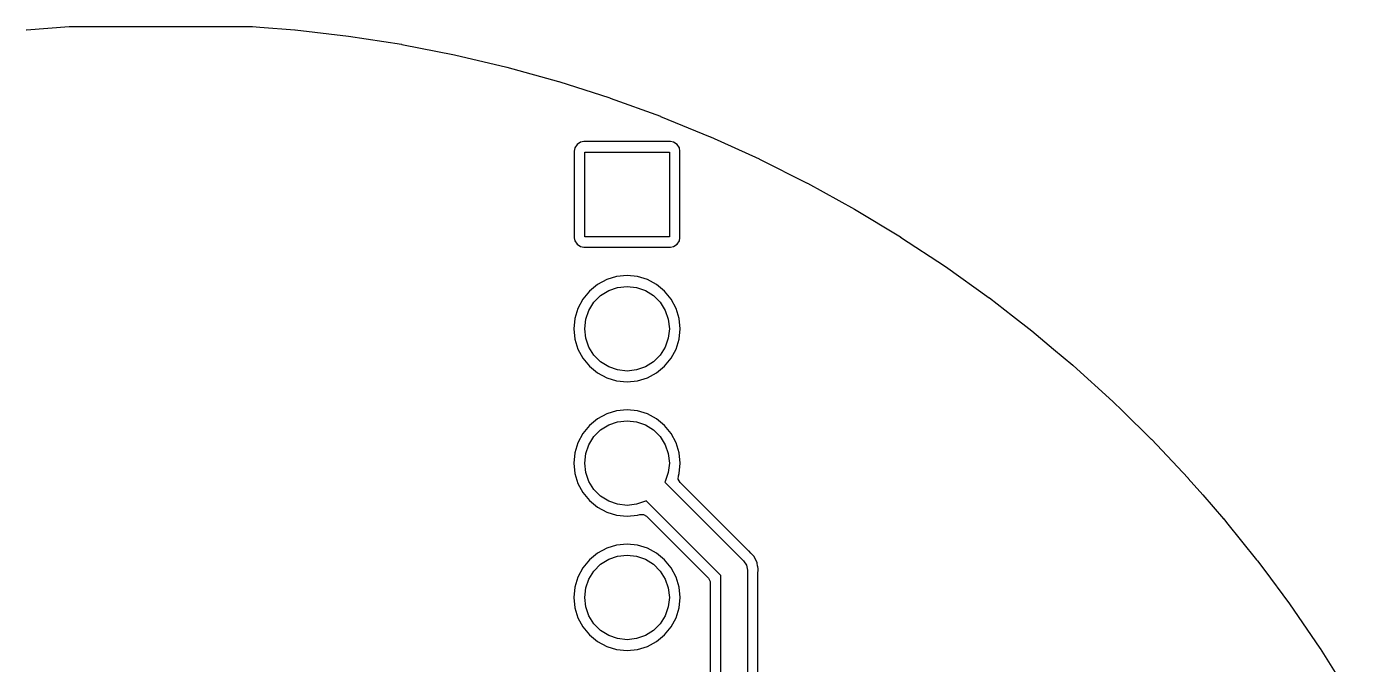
# Model space of a CAD drawing. Extents: x -3.95 to 1.03, y -1.83 to 1.03.
# Drawn here: x -2.602 to -1.618, y 0.55 to 1.025 of the extents above; entities that cross this region are included whole.
import ezdxf

# ---------------------------------------------------------------- set-up
doc = ezdxf.new("R2010")
doc.units = 0
doc.header["$MEASUREMENT"] = 0
doc.layers.add('BLACK', color=7, linetype='CONTINUOUS')

msp = doc.modelspace()

# ---------------------------------------------------------------- linework, layer by layer
at = {"layer": 'BLACK', "linetype": 'CONTINUOUS'}
for p, q in [((-2.60169, 1.02252), (-2.56997, 1.02499)), ((-2.56997, 1.02499), (-2.5696, 1.025)), ((-2.5696, 1.025), (-2.43401, 1.025)), ((-2.43401, 1.025), (-2.43363, 1.02499)), ((-2.43363, 1.02499), (-2.42818, 1.02456)), ((-2.42818, 1.02456), (-2.40192, 1.02252)), ((-2.60187, 1.0225), (-2.60169, 1.02252)), ((-2.40192, 1.02252), (-2.40173, 1.0225)), ((-2.40173, 1.0225), (-2.36214, 1.01787)), ((-2.36214, 1.01787), (-2.36195, 1.01785)), ((-2.36195, 1.01785), (-2.32256, 1.01169)), ((-2.32256, 1.01169), (-2.32238, 1.01166)), ((-2.32238, 1.01166), (-2.28327, 1.00398)), ((-2.28327, 1.00398), (-2.28308, 1.00394)), ((-2.28308, 1.00394), (-2.24429, 0.99475)), ((-2.24429, 0.99475), (-2.24411, 0.9947)), ((-2.24411, 0.9947), (-2.2057, 0.98401)), ((-2.2057, 0.98401), (-2.20552, 0.98395)), ((-2.20552, 0.98395), (-2.16757, 0.97178)), ((-2.16757, 0.97178), (-2.16739, 0.97172)), ((-2.16739, 0.97172), (-2.12993, 0.95809)), ((-2.12993, 0.95809), (-2.12975, 0.95802)), ((-2.12975, 0.95802), (-2.09285, 0.94294)), ((-2.19191, 0.93719), (-2.19366, 0.93458)), ((-2.1893, 0.93893), (-2.19191, 0.93719)), ((-2.18815, 0.93916), (-2.1893, 0.93893)), ((-2.187, 0.93939), (-2.18815, 0.93916)), ((-2.12245, 0.93939), (-2.187, 0.93939)), ((-2.187, 0.93939), (-2.187, 0.93939)), ((-2.12015, 0.93893), (-2.12245, 0.93939)), ((-2.12245, 0.93939), (-2.12245, 0.93939)), ((-2.11754, 0.93719), (-2.12015, 0.93893)), ((-2.11579, 0.93458), (-2.11754, 0.93719)), ((-2.09285, 0.94294), (-2.09267, 0.94287)), ((-2.09267, 0.94287), (-2.05639, 0.92637)), ((-2.19366, 0.93458), (-2.19411, 0.93227)), ((-2.19411, 0.93227), (-2.19411, 0.86773)), ((-2.19366, 0.93458), (-2.19366, 0.93458)), ((-2.18622, 0.8685), (-2.18622, 0.9315)), ((-2.18622, 0.9315), (-2.12323, 0.9315)), ((-2.12323, 0.9315), (-2.12323, 0.8685)), ((-2.11533, 0.93227), (-2.11579, 0.93458)), ((-2.11533, 0.86773), (-2.11533, 0.93227)), ((-2.05639, 0.92637), (-2.05622, 0.92629)), ((-2.05622, 0.92629), (-2.02059, 0.9084)), ((-2.02059, 0.9084), (-2.02043, 0.90831)), ((-2.02043, 0.90831), (-1.98552, 0.88905)), ((-1.98552, 0.88905), (-1.98536, 0.88896)), ((-1.98536, 0.88896), (-1.95123, 0.86836)), ((-2.19411, 0.86773), (-2.19366, 0.86542)), ((-2.12323, 0.8685), (-2.18622, 0.8685)), ((-2.11579, 0.86542), (-2.11533, 0.86773)), ((-1.95123, 0.86836), (-1.95107, 0.86826)), ((-1.95107, 0.86826), (-1.91777, 0.84636)), ((-2.19366, 0.86542), (-2.19191, 0.86281)), ((-2.19191, 0.86281), (-2.1893, 0.86107)), ((-2.1893, 0.86107), (-2.187, 0.86061)), ((-2.187, 0.86061), (-2.187, 0.86061)), ((-2.187, 0.86061), (-2.12245, 0.86061)), ((-2.12245, 0.86061), (-2.12015, 0.86107)), ((-2.12015, 0.86107), (-2.11754, 0.86281)), ((-2.11754, 0.86281), (-2.11579, 0.86542)), ((-1.91777, 0.84636), (-1.91761, 0.84625)), ((-2.16987, 0.83657), (-2.17671, 0.83291)), ((-2.16245, 0.83882), (-2.16987, 0.83657)), ((-2.15472, 0.83958), (-2.16245, 0.83882)), ((-2.147, 0.83882), (-2.15472, 0.83958)), ((-2.13958, 0.83657), (-2.147, 0.83882)), ((-2.13273, 0.83291), (-2.13958, 0.83657)), ((-1.91761, 0.84625), (-1.88518, 0.82307)), ((-2.18271, 0.82799), (-2.18763, 0.82199)), ((-2.17671, 0.83291), (-2.18271, 0.82799)), ((-2.17436, 0.82463), (-2.16839, 0.82838)), ((-2.16839, 0.82838), (-2.16173, 0.83071)), ((-2.16173, 0.83071), (-2.15472, 0.8315)), ((-2.15472, 0.8315), (-2.14772, 0.83071)), ((-2.14772, 0.83071), (-2.14106, 0.82838)), ((-2.14106, 0.82838), (-2.13509, 0.82463)), ((-2.12674, 0.82799), (-2.13273, 0.83291)), ((-2.12181, 0.82199), (-2.12674, 0.82799)), ((-2.18763, 0.82199), (-2.19129, 0.81515)), ((-2.1831, 0.81367), (-2.17935, 0.81964)), ((-2.17935, 0.81964), (-2.17436, 0.82463)), ((-2.13509, 0.82463), (-2.1301, 0.81964)), ((-2.1301, 0.81964), (-2.12635, 0.81367)), ((-2.11816, 0.81515), (-2.12181, 0.82199)), ((-2.12181, 0.82199), (-2.12181, 0.82199)), ((-1.88518, 0.82307), (-1.88503, 0.82296)), ((-1.88503, 0.82296), (-1.86784, 0.80964)), ((-2.19354, 0.80772), (-2.1943, 0.8)), ((-2.19129, 0.81515), (-2.19354, 0.80772)), ((-2.18622, 0.8), (-2.18543, 0.80701)), ((-2.18543, 0.80701), (-2.1831, 0.81367)), ((-2.12635, 0.81367), (-2.12402, 0.80701)), ((-2.12402, 0.80701), (-2.12323, 0.8)), ((-2.1159, 0.80772), (-2.11816, 0.81515)), ((-2.11514, 0.8), (-2.1159, 0.80772)), ((-1.86784, 0.80964), (-1.85352, 0.79854)), ((-2.1943, 0.8), (-2.19354, 0.79228)), ((-2.18543, 0.79299), (-2.18622, 0.8)), ((-2.12323, 0.8), (-2.12402, 0.79299)), ((-2.1159, 0.79228), (-2.11514, 0.8)), ((-1.85352, 0.79854), (-1.85337, 0.79842)), ((-1.85337, 0.79842), (-1.8372, 0.78485)), ((-2.19354, 0.79228), (-2.19129, 0.78485)), ((-2.1831, 0.78633), (-2.18543, 0.79299)), ((-2.12402, 0.79299), (-2.12635, 0.78633)), ((-2.11816, 0.78485), (-2.1159, 0.79228)), ((-2.19129, 0.78485), (-2.18763, 0.77801)), ((-2.18763, 0.77801), (-2.18271, 0.77201)), ((-2.17935, 0.78036), (-2.1831, 0.78633)), ((-2.17436, 0.77538), (-2.17935, 0.78036)), ((-2.1301, 0.78036), (-2.13509, 0.77538)), ((-2.12635, 0.78633), (-2.1301, 0.78036)), ((-2.12674, 0.77201), (-2.12181, 0.77801)), ((-2.12181, 0.77801), (-2.11816, 0.78485)), ((-1.8372, 0.78485), (-1.82283, 0.77279)), ((-2.18271, 0.77201), (-2.17671, 0.76709)), ((-2.16839, 0.77162), (-2.17436, 0.77538)), ((-2.16173, 0.76929), (-2.16839, 0.77162)), ((-2.15472, 0.7685), (-2.16173, 0.76929)), ((-2.14772, 0.76929), (-2.15472, 0.7685)), ((-2.14106, 0.77162), (-2.14772, 0.76929)), ((-2.13509, 0.77538), (-2.14106, 0.77162)), ((-2.13273, 0.76709), (-2.12674, 0.77201)), ((-1.82283, 0.77279), (-1.82269, 0.77267)), ((-1.82269, 0.77267), (-1.79318, 0.74588)), ((-2.17671, 0.76709), (-2.17671, 0.76709)), ((-2.17671, 0.76709), (-2.16987, 0.76343)), ((-2.16987, 0.76343), (-2.16245, 0.76118)), ((-2.16245, 0.76118), (-2.15472, 0.76042)), ((-2.15472, 0.76042), (-2.147, 0.76118)), ((-2.147, 0.76118), (-2.13958, 0.76343)), ((-2.13958, 0.76343), (-2.13273, 0.76709)), ((-2.16245, 0.73882), (-2.16987, 0.73657)), ((-2.15472, 0.73958), (-2.16245, 0.73882)), ((-2.147, 0.73882), (-2.15472, 0.73958)), ((-2.13958, 0.73657), (-2.147, 0.73882)), ((-1.79318, 0.74588), (-1.79304, 0.74575)), ((-1.79304, 0.74575), (-1.78597, 0.73882)), ((-1.78597, 0.73882), (-1.76458, 0.71784)), ((-2.17671, 0.73291), (-2.18271, 0.72799)), ((-2.16987, 0.73657), (-2.17671, 0.73291)), ((-2.17436, 0.72462), (-2.16839, 0.72838)), ((-2.16839, 0.72838), (-2.16173, 0.73071)), ((-2.16173, 0.73071), (-2.15472, 0.7315)), ((-2.15472, 0.7315), (-2.14772, 0.73071)), ((-2.14772, 0.73071), (-2.14106, 0.72838)), ((-2.14106, 0.72838), (-2.13509, 0.72462)), ((-2.13273, 0.73291), (-2.13958, 0.73657)), ((-2.12674, 0.72799), (-2.13273, 0.73291)), ((-2.18763, 0.72199), (-2.19129, 0.71515)), ((-2.18271, 0.72799), (-2.18763, 0.72199)), ((-2.1831, 0.71367), (-2.17935, 0.71964)), ((-2.17935, 0.71964), (-2.17436, 0.72462)), ((-2.13509, 0.72462), (-2.1301, 0.71964)), ((-2.1301, 0.71964), (-2.12635, 0.71367)), ((-2.12181, 0.72199), (-2.12674, 0.72799)), ((-2.11816, 0.71515), (-2.12181, 0.72199)), ((-2.12181, 0.72199), (-2.12181, 0.72199)), ((-2.19129, 0.71515), (-2.19354, 0.70772)), ((-2.18543, 0.70701), (-2.1831, 0.71367)), ((-2.12635, 0.71367), (-2.12402, 0.70701)), ((-2.1159, 0.70772), (-2.11816, 0.71515)), ((-1.76458, 0.71784), (-1.76445, 0.71771)), ((-1.76445, 0.71771), (-1.73709, 0.68871)), ((-2.19354, 0.70772), (-2.1943, 0.7)), ((-2.1943, 0.7), (-2.19354, 0.69228)), ((-2.18622, 0.7), (-2.18543, 0.70701)), ((-2.18543, 0.69299), (-2.18622, 0.7)), ((-2.12402, 0.70701), (-2.12323, 0.7)), ((-2.12323, 0.7), (-2.12402, 0.69299)), ((-2.11514, 0.7), (-2.1159, 0.70772)), ((-2.1159, 0.69228), (-2.11514, 0.7)), ((-2.19354, 0.69228), (-2.19129, 0.68485)), ((-2.1831, 0.68633), (-2.18543, 0.69299)), ((-2.12402, 0.69299), (-2.12635, 0.68633)), ((-2.11655, 0.68801), (-2.11646, 0.69046)), ((-2.11646, 0.69046), (-2.1159, 0.69228)), ((-2.19129, 0.68485), (-2.18763, 0.67801)), ((-2.17935, 0.68036), (-2.1831, 0.68633)), ((-2.17436, 0.67537), (-2.17935, 0.68036)), ((-2.12635, 0.68633), (-2.12665, 0.68585)), ((-2.12665, 0.68585), (-2.06804, 0.62723)), ((-2.11524, 0.68559), (-2.11655, 0.68801)), ((-2.06456, 0.63492), (-2.11524, 0.68559)), ((-1.73709, 0.68871), (-1.73696, 0.68857)), ((-1.73696, 0.68857), (-1.72625, 0.6763)), ((-2.18763, 0.67801), (-2.18271, 0.67201)), ((-2.18271, 0.67201), (-2.17671, 0.66709)), ((-2.16839, 0.67162), (-2.17436, 0.67537)), ((-2.16173, 0.66929), (-2.16839, 0.67162)), ((-2.15472, 0.6685), (-2.16173, 0.66929)), ((-2.14772, 0.66929), (-2.15472, 0.6685)), ((-2.14106, 0.67162), (-2.14772, 0.66929)), ((-2.14057, 0.67193), (-2.14106, 0.67162)), ((-2.08484, 0.6162), (-2.14057, 0.67193)), ((-1.72625, 0.6763), (-1.71075, 0.65854)), ((-2.17671, 0.66709), (-2.17671, 0.66709)), ((-2.17671, 0.66709), (-2.16987, 0.66343)), ((-2.16987, 0.66343), (-2.16245, 0.66118)), ((-2.16245, 0.66118), (-2.15472, 0.66042)), ((-2.15472, 0.66042), (-2.147, 0.66118)), ((-2.147, 0.66118), (-2.14519, 0.66173)), ((-2.14519, 0.66173), (-2.14244, 0.66175)), ((-2.14244, 0.66175), (-2.14032, 0.66051)), ((-2.14032, 0.66051), (-2.09417, 0.61436)), ((-1.71075, 0.65854), (-1.71063, 0.65839)), ((-1.71063, 0.65839), (-1.70846, 0.6557)), ((-1.70846, 0.6557), (-1.68611, 0.62799)), ((-2.17671, 0.63291), (-2.18271, 0.62799)), ((-2.16987, 0.63657), (-2.17671, 0.63291)), ((-2.16245, 0.63882), (-2.16987, 0.63657)), ((-2.16839, 0.62838), (-2.16173, 0.63071)), ((-2.15472, 0.63958), (-2.16245, 0.63882)), ((-2.16173, 0.63071), (-2.15472, 0.6315)), ((-2.147, 0.63882), (-2.15472, 0.63958)), ((-2.15472, 0.6315), (-2.14772, 0.63071)), ((-2.14772, 0.63071), (-2.14106, 0.62838)), ((-2.13958, 0.63657), (-2.147, 0.63882)), ((-2.13273, 0.63291), (-2.13958, 0.63657)), ((-2.12674, 0.62799), (-2.13273, 0.63291)), ((-2.06398, 0.63447), (-2.06456, 0.63492)), ((-2.06382, 0.6343), (-2.06398, 0.63447)), ((-2.06247, 0.63284), (-2.06382, 0.6343)), ((-2.06382, 0.6343), (-2.06382, 0.6343)), ((-2.06229, 0.63265), (-2.06247, 0.63284)), ((-2.06216, 0.63252), (-2.06229, 0.63265)), ((-2.0604, 0.63076), (-2.06216, 0.63252)), ((-2.06028, 0.63059), (-2.0604, 0.63076)), ((-2.0592, 0.62835), (-2.06028, 0.63059)), ((-2.18763, 0.62199), (-2.19129, 0.61515)), ((-2.18271, 0.62799), (-2.18763, 0.62199)), ((-2.17935, 0.61964), (-2.17436, 0.62462)), ((-2.17436, 0.62462), (-2.16839, 0.62838)), ((-2.14106, 0.62838), (-2.13509, 0.62462)), ((-2.13509, 0.62462), (-2.1301, 0.61964)), ((-2.12181, 0.62199), (-2.12674, 0.62799)), ((-2.11816, 0.61515), (-2.12181, 0.62199)), ((-2.12181, 0.62199), (-2.12181, 0.62199)), ((-2.06804, 0.62723), (-2.06804, 0.62723)), ((-2.06804, 0.62723), (-2.06591, 0.62404)), ((-2.06591, 0.62404), (-2.06516, 0.62028)), ((-2.06516, 0.62028), (-2.06516, 0.45408)), ((-2.05912, 0.62819), (-2.0592, 0.62835)), ((-2.05796, 0.62599), (-2.05912, 0.62819)), ((-2.0579, 0.6258), (-2.05796, 0.62599)), ((-2.05752, 0.62334), (-2.0579, 0.6258)), ((-2.05749, 0.62316), (-2.05752, 0.62334)), ((-2.05708, 0.62095), (-2.05749, 0.62316)), ((-2.05723, 0.61955), (-2.05708, 0.62095)), ((-1.68611, 0.62799), (-1.6856, 0.62736)), ((-1.6856, 0.62736), (-1.68549, 0.62721)), ((-1.68549, 0.62721), (-1.68082, 0.62095)), ((-1.68082, 0.62095), (-1.66169, 0.59524)), ((-2.19129, 0.61515), (-2.19354, 0.60772)), ((-2.18543, 0.60701), (-2.1831, 0.61367)), ((-2.1831, 0.61367), (-2.17935, 0.61964)), ((-2.1301, 0.61964), (-2.12635, 0.61367)), ((-2.12635, 0.61367), (-2.12402, 0.60701)), ((-2.1159, 0.60772), (-2.11816, 0.61515)), ((-2.09417, 0.61436), (-2.09285, 0.61194)), ((-2.09285, 0.61194), (-2.09274, 0.61091)), ((-2.09274, 0.61091), (-2.09274, 0.45127)), ((-2.08484, 0.45), (-2.08484, 0.6162)), ((-2.05726, 0.61901), (-2.05723, 0.61955)), ((-2.05726, 0.45937), (-2.05726, 0.61901)), ((-2.19354, 0.60772), (-2.1943, 0.6)), ((-2.18622, 0.6), (-2.18543, 0.60701)), ((-2.12402, 0.60701), (-2.12323, 0.6)), ((-2.11514, 0.6), (-2.1159, 0.60772)), ((-2.1943, 0.6), (-2.19354, 0.59228)), ((-2.19354, 0.59228), (-2.19129, 0.58485)), ((-2.18543, 0.59299), (-2.18622, 0.6)), ((-2.1831, 0.58633), (-2.18543, 0.59299)), ((-2.12402, 0.59299), (-2.12635, 0.58633)), ((-2.12323, 0.6), (-2.12402, 0.59299)), ((-2.11816, 0.58485), (-2.1159, 0.59228)), ((-2.1159, 0.59228), (-2.11514, 0.6)), ((-1.66169, 0.59524), (-1.66158, 0.59509)), ((-1.66158, 0.59509), (-1.63903, 0.56221)), ((-2.19129, 0.58485), (-2.18763, 0.57801)), ((-2.17935, 0.58036), (-2.1831, 0.58633)), ((-2.12635, 0.58633), (-2.1301, 0.58036)), ((-2.12181, 0.57801), (-2.11816, 0.58485)), ((-2.18763, 0.57801), (-2.18271, 0.57201)), ((-2.18271, 0.57201), (-2.17671, 0.56709)), ((-2.17436, 0.57537), (-2.17935, 0.58036)), ((-2.16839, 0.57162), (-2.17436, 0.57537)), ((-2.16173, 0.56929), (-2.16839, 0.57162)), ((-2.14106, 0.57162), (-2.14772, 0.56929)), ((-2.13509, 0.57537), (-2.14106, 0.57162)), ((-2.1301, 0.58036), (-2.13509, 0.57537)), ((-2.13273, 0.56709), (-2.12674, 0.57201)), ((-2.12674, 0.57201), (-2.12181, 0.57801)), ((-2.17671, 0.56709), (-2.17671, 0.56709)), ((-2.17671, 0.56709), (-2.16987, 0.56343)), ((-2.16987, 0.56343), (-2.16245, 0.56118)), ((-2.16245, 0.56118), (-2.15472, 0.56042)), ((-2.15472, 0.5685), (-2.16173, 0.56929)), ((-2.14772, 0.56929), (-2.15472, 0.5685)), ((-2.15472, 0.56042), (-2.147, 0.56118)), ((-2.147, 0.56118), (-2.13958, 0.56343)), ((-2.13958, 0.56343), (-2.13273, 0.56709)), ((-1.63903, 0.56221), (-1.63892, 0.56205)), ((-1.63892, 0.56205), (-1.61767, 0.52833))]:
    msp.add_line(p, q, dxfattribs=at)

doc.saveas('drawing.dxf')
